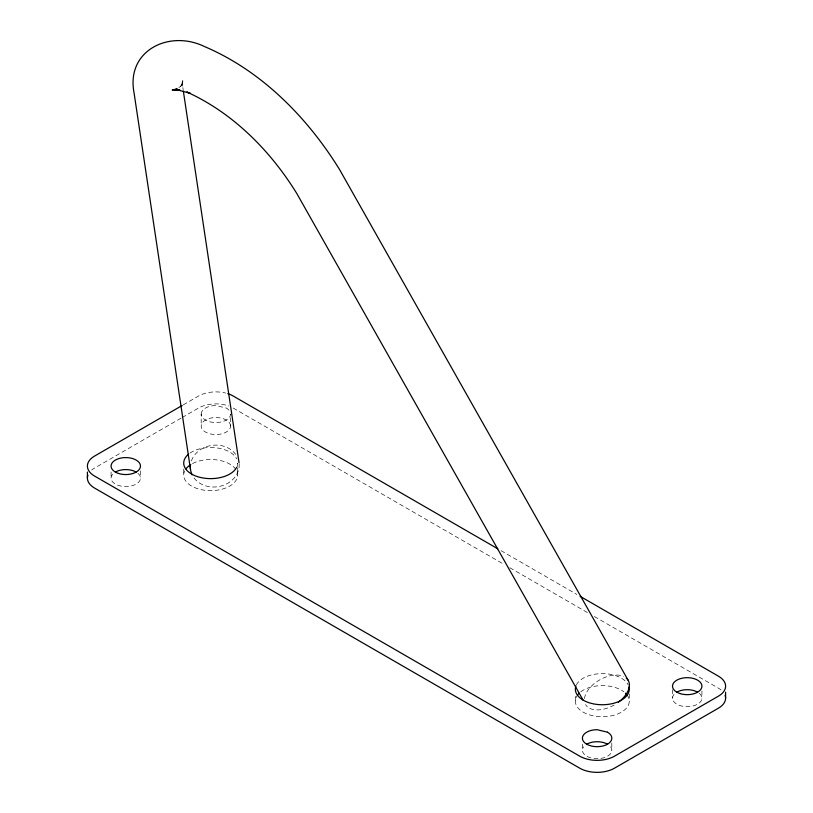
<?xml version="1.0" encoding="UTF-8"?>
<svg xmlns="http://www.w3.org/2000/svg" width="813" height="813" viewBox="0 0 813 813"><rect width="100%" height="100%" fill="white"/><g stroke="black" fill="none" stroke-linecap="round" stroke-linejoin="round"><path stroke-width="0.61" stroke-dasharray="4.07 3.05" d="M178.83 87.591L181.848 85.467L179.805 87.265L182.62 83.576L181.055 85.873L183.027 81.585L182 84.227L182.966 79.674L182.275 86.33L182.193 81.971L183.149 89.765M183.24 404.884L198.555 396.033A24.502 14.146 0 0 1 225.618 393.055M181.045 418.156L94.582 468.064A24.502 14.146 0 0 0 91.727 470.056M182.142 417.516L198.555 408.045A24.502 14.146 0 0 1 228.778 406.012M501.062 550.675L576.803 594.405M233.219 408.045L504.355 564.588M509.842 567.748L588.876 613.388M594.374 616.549L718.418 688.174A24.502 14.146 0 0 1 721.273 690.156M701.924 690.969L701.924 698.174M672.524 689.77L672.524 698.174M629.272 693.977L629.272 701.172M611.813 742.991L611.813 750.196M582.413 744.2L582.413 750.196M575.36 696.375L575.36 701.172M237.64 466.672L237.64 463.064A26.961 15.559 0 0 1 237.071 466.256M237.64 467.871L237.64 475.077M230.587 426.053A14.705 8.486 0 0 0 208.535 418.695A14.705 8.486 0 0 0 208.535 433.4A14.705 8.486 0 0 0 230.587 426.053L230.587 414.041A14.705 8.486 0 0 1 215.882 422.536A14.705 8.486 0 0 1 201.187 414.041L201.187 426.053M183.728 469.071L183.728 475.077M140.476 470.869L140.476 478.074M111.076 472.068L111.076 478.074M137.936 473.298A14.705 8.486 0 0 1 135.497 484.446A14.705 8.486 0 0 1 116.056 484.446A14.705 8.486 0 0 1 113.617 473.298M201.187 414.041A14.705 8.486 0 0 1 215.882 405.555L226.278 408.045A14.705 8.486 0 0 1 229.378 410.677M627.057 694.993A26.961 15.559 0 0 1 602.311 716.741A26.961 15.559 0 0 1 577.576 694.993M580.817 691.782A26.961 15.559 0 0 1 623.805 691.782M576.356 684.963A26.961 15.559 0 0 1 602.311 673.611A26.961 15.559 0 0 1 628.266 684.963M192.518 463.573A26.961 15.559 0 0 1 235.943 469.629A26.961 15.559 0 0 1 209.998 490.635A26.961 15.559 0 0 1 185.943 468.888M189.968 453.115A26.961 15.559 0 0 1 216.309 447.841A26.961 15.559 0 0 1 236.644 458.857M610.604 746.822A14.705 8.486 0 0 1 597.118 758.692A14.705 8.486 0 0 1 583.622 746.822M699.383 693.398A14.705 8.486 0 0 1 696.944 704.546A14.705 8.486 0 0 1 677.503 704.546A14.705 8.486 0 0 1 675.064 693.398M614.161 705.013A24.502 14.492 -29.5 0 1 585.614 704.597M584.476 698.611A24.502 14.492 -29.5 0 1 599.648 679.922A24.502 14.492 -29.5 0 1 623.561 676.355M239.154 463.756A24.502 20.874 -8.5 0 1 222.071 485.757A24.502 20.874 -8.5 0 1 193.86 477.749M191.39 460.93A24.502 20.874 -8.5 0 1 211.736 445.412A24.502 20.874 -8.5 0 1 235.679 454.396"/><path stroke-width="1.22" d="M182.142 405.514L94.582 456.063A24.502 14.146 0 0 0 94.582 476.072L579.781 756.202A24.502 14.146 0 0 0 614.445 756.202L718.418 696.172A24.502 14.146 0 0 0 718.418 676.162L580.096 596.305M177.356 89.084L174.805 90.416L176.817 89.003L172.153 89.979L179.846 89.887M178.789 89.765L175.608 89.389L190.293 93.322L186.807 91.981C233.077 112.936 270.668 150.933 297.009 193.86L583.114 700.176M497.769 548.775L233.219 396.033A24.502 14.146 0 0 0 227.752 393.665M628.195 680.339L339.6 169.602C307.405 117.428 261.491 70.761 204.459 46.534C169.5 29.471 125.903 50.365 134.033 92.712L190.496 469.426M183.332 91.026L239.042 462.709M725.592 692.168L725.592 698.174M87.408 472.068L87.408 478.074M115.385 472.068A14.705 8.486 0 0 1 136.178 472.068M629.018 687.036A26.961 15.559 0 0 1 601.386 704.729A26.961 15.559 0 0 1 575.929 685.979M577.576 694.993A26.961 15.559 0 0 1 579.161 693.204M625.461 693.204A26.961 15.559 0 0 1 627.057 694.993M236.644 467.272A26.961 15.559 0 0 1 199.256 477.16A26.961 15.559 0 0 1 188.474 454.243M185.943 468.888A26.961 15.559 0 0 1 190.781 464.579M586.722 744.2A14.705 8.486 0 0 1 607.514 744.2M676.823 692.168A14.705 8.486 0 0 1 697.615 692.168M725.074 695.278A24.502 14.146 0 0 1 718.418 708.174L614.445 768.204A24.502 14.146 0 0 1 579.781 768.204L94.582 488.074A24.502 14.146 0 0 1 87.926 475.178M626.264 678.022A24.502 14.492 -29.5 0 1 618.368 702.259M192.112 474.833A24.502 20.874 -8.5 0 1 190.435 465.209M607.514 732.188L597.118 729.698A14.705 8.486 0 0 0 582.911 740.389A14.705 8.486 0 0 0 604.466 745.541A14.705 8.486 0 0 0 607.514 732.188M118.424 473.42A14.705 8.486 0 0 0 140.476 466.073A14.705 8.486 0 0 0 118.424 458.715A14.705 8.486 0 0 0 118.424 473.42M679.871 693.519A14.705 8.486 0 0 0 701.924 686.172A14.705 8.486 0 0 0 679.871 678.814A14.705 8.486 0 0 0 679.871 693.519"/></g></svg>
